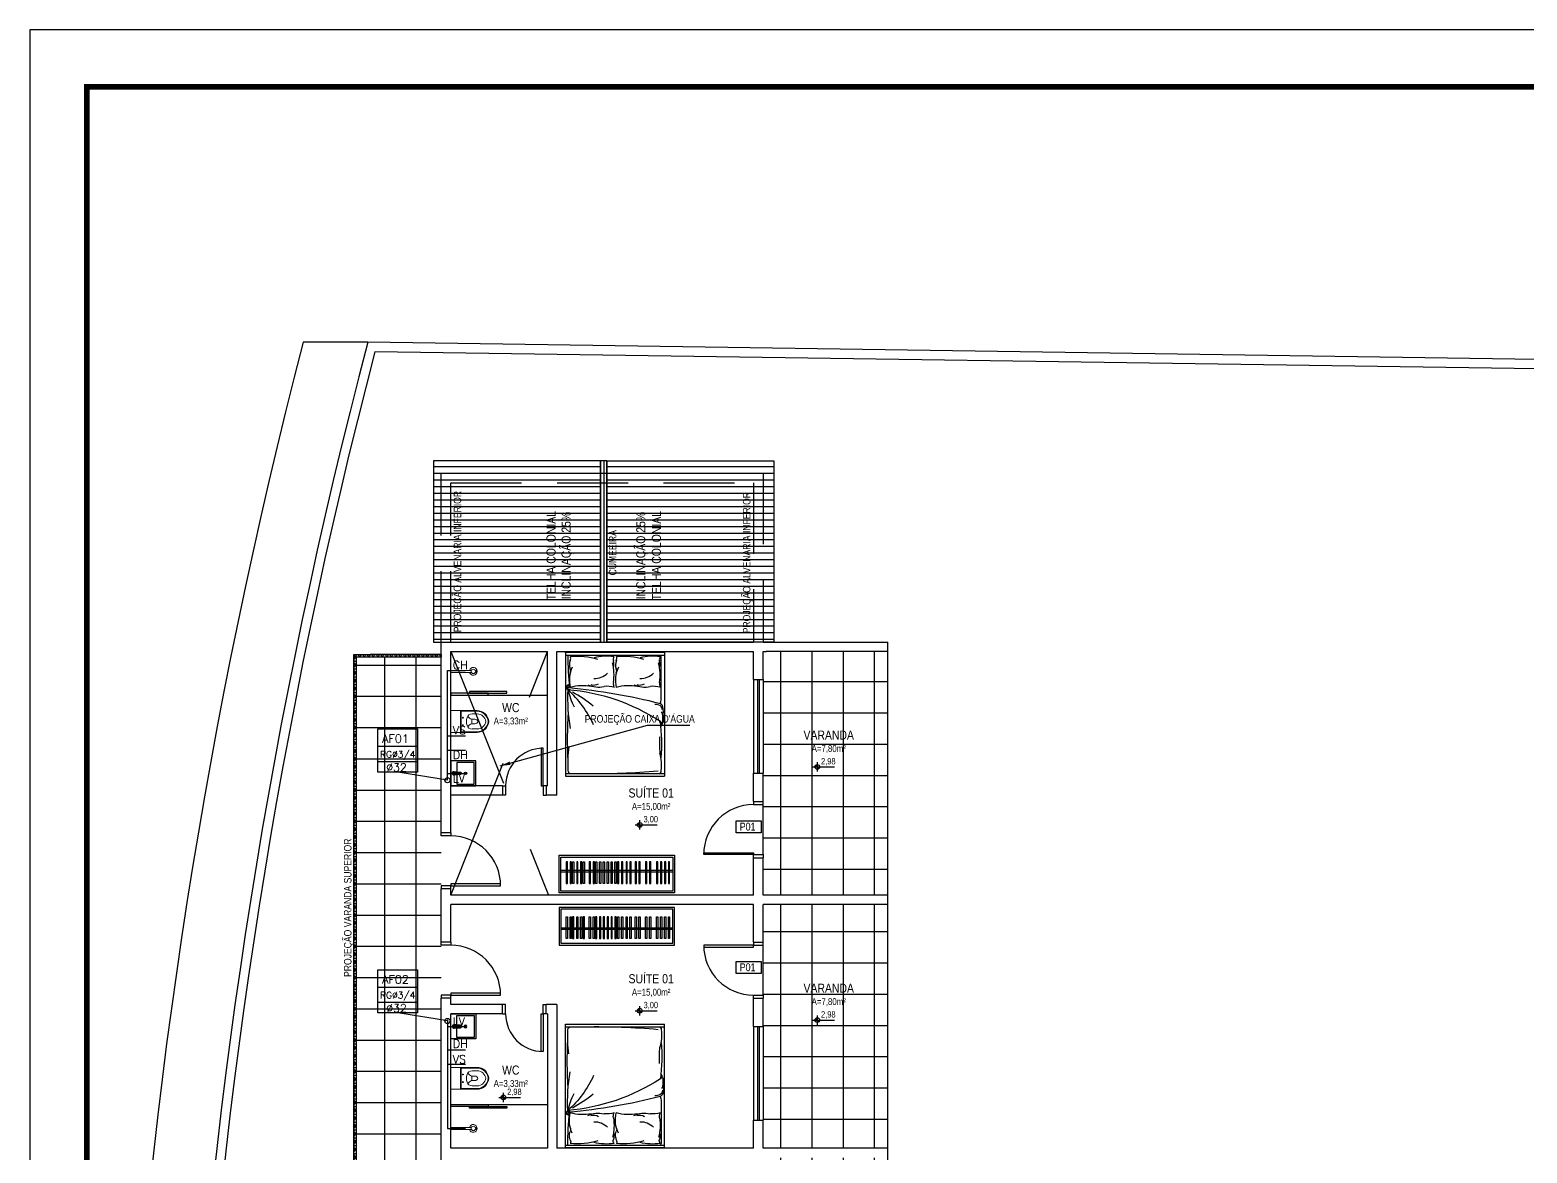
# Model space of a CAD drawing. Header units: millimetres. Extents: x 4156 to 4603, y 996 to 1078.
# Drawn here: x 4306.19 to 4332.55, y 1058.05 to 1077.82 of the extents above; entities that cross this region are included whole.
import ezdxf
from ezdxf.enums import TextEntityAlignment as Align

# ---------------------------------------------------------------- set-up
doc = ezdxf.new("R2010")
doc.units = ezdxf.units.MM
doc.header["$LTSCALE"] = 20
doc.linetypes.add('HIDDEN', pattern=[0.375, 0.25, -0.125])
doc.linetypes.add('HIDDEN2', pattern=[0.1875, 0.125, -0.0625])
for name, color, linetype in [('-HIDRO', 8, 'Continuous'), ('AF', 5, 'Continuous'), ('ARREDI_attrezzature', 175, 'Continuous'), ('COTA', 7, 'Continuous'), ('E-txt-g', 3, 'Continuous'), ('MOB', 251, 'Continuous'), ('P2', 1, 'Continuous'), ('Prumadas_L', 1, 'Continuous'), ('Prumadas_Q', 3, 'Continuous'), ('Prumadas_T', 2, 'Continuous')]:
    doc.layers.add(name, color=color, linetype=linetype)
doc.layers.add('E-Lay-9', color=9, linetype='Continuous', lineweight=9)
doc.layers.add('E-Txt-W', color=7, linetype='Continuous', lineweight=20)
doc.styles.add('F2', font='ARIALN.TTF')
doc.styles.add('REG60', font='romans.shx', dxfattribs={"width": 0.8, "height": 0.15})
doc.styles.add('REG80', font='romans.shx', dxfattribs={"width": 0.8, "height": 0.2})
doc.styles.add('ROMANS', font='romans__.ttf', dxfattribs={"height": 0.1})
doc.styles.get("Standard").update_dxf_attribs({"font": 'arial.ttf'})
doc.dimstyles.get("Standard").update_dxf_attribs({"dimtxt": 0.18, "dimasz": 0.18, "dimexe": 0.18, "dimexo": 0.0625, "dimgap": 0.09, "dimtad": 0, "dimtih": 1, "dimtoh": 1, "dimdec": 4, "dimzin": 0, "dimdsep": 46, "dimtxsty": 'Standard', "dimcen": 0.09, "dimadec": 0, "dimazin": 0, "dimtfac": 1, "dimtdec": 4, "dimtofl": 0, "dimtmove": 0, "dimatfit": 3, "dimfxl": 1, "dimtolj": 1, "dimtzin": 0, "dimarcsym": 0})

# ---------------------------------------------------------------- blocks, each defined once
blk = doc.blocks.new('TXT-AMB75')
at = {"layer": 'E-txt-g', "style": 'REG80', "width": 0.8, "flags": 8}
blk.add_attdef('TXT', text='', height=0.2, dxfattribs=at).set_placement((0.005, 0.296), align=Align.CENTER)
at = {"layer": 'E-Txt-W', "style": 'REG60', "width": 0.8, "flags": 8}
blk.add_attdef('TXT', text='', height=0.15, dxfattribs=at).set_placement((0.005, 0.027), align=Align.CENTER)
blk = doc.blocks.new('NV')
at = {"color": 4, "linetype": 'ByBlock', "ltscale": 0.5}
for p, q in [((-1.414, -0.142), (-1.414, 0.107)), ((-1.539, -0.018), (-0.953, -0.018))]:
    blk.add_line(p, q, dxfattribs=at)
at = {"color": 4, "ltscale": 2.5}
blk.add_circle((-1.414, -0.018), 0.0622, dxfattribs=at)
at = {"color": 4}
for points in [[(-1.414, -0.018), (-1.458, 0.026), (-1.476, -0.018), (-1.472, 0.006)], [(-1.414, -0.018), (-1.414, 0.045), (-1.458, 0.026), (-1.438, 0.04)], [(-1.414, -0.018), (-1.352, -0.018), (-1.37, -0.062), (-1.357, -0.041)], [(-1.414, -0.018), (-1.37, -0.062), (-1.414, -0.08), (-1.39, -0.075)]]:
    blk.add_solid(points, dxfattribs=at)
at = {"layer": 'E-Txt-W', "color": 4, "ltscale": 2.5, "style": 'F2'}
blk.add_attdef('COTAPISO', (-1.306, 0.073), '', height=0.15, dxfattribs=at)
blk = doc.blocks.new('vaso-s')
at = {"layer": 'E-Lay-9', "color": 8}
for p, q in [((0, 0.17), (0, 0)), ((0.426, 0.175), (0.005, 0.175)), ((0.16, 0.17), (0.16, 0.17)), ((0.16, 0.17), (0.16, 0)), ((0.426, 0.165), (0.165, 0.165)), ((0.17, 0), (0.17, 0.16)), ((0.213, 0.06), (0.189, 0.06)), ((0.201, 0.048), (0.201, 0.072)), ((0.341, 0.035), (0.341, 0)), ((0.391, 0.035), (0.341, 0.035)), ((0.431, 0.12), (0.346, 0.12)), ((0, -0.17), (0, 0)), ((0.426, -0.175), (0.005, -0.175)), ((0.16, -0.17), (0.16, 0)), ((0.16, -0.17), (0.16, -0.17)), ((0.426, -0.165), (0.165, -0.165)), ((0.17, 0), (0.17, -0.16)), ((0.213, -0.06), (0.189, -0.06)), ((0.201, -0.048), (0.201, -0.072)), ((0.341, -0.035), (0.341, 0)), ((0.391, -0.035), (0.341, -0.035)), ((0.431, -0.12), (0.346, -0.12))]:
    blk.add_line(p, q, dxfattribs=at)
for centre in [(0.201, 0.06), (0.201, -0.06)]:
    blk.add_circle(centre, 0.005, dxfattribs=at)
for centre, radius, start, end in [((0.005, 0.17), 0.005, 90, 180), ((0.155, 0.17), 0.005, 0, 90), ((0.165, 0.17), 0.00495, 180, 270), ((0.165, 0.16), 0.00495, 0, 90), ((0.518, -0.015), 0.262, 163.0355, 176.7233), ((0.346, 0.038), 0.0825, 90, 163.0355), ((0.375, 0.136), 0.107, 206.9395, 250.9647), ((0.391, -0.015), 0.05, 17.4576, 90), ((0.426, -0.015), 0.19, 4.5281, 90), ((0.426, -0.015), 0.18, 4.7802, 90), ((0.431, -0.015), 0.135, 6.3794, 90), ((0.005, -0.17), 0.005, 180, 270), ((0.155, -0.17), 0.005, 270, 0), ((0.165, -0.17), 0.00495, 90, 180), ((0.165, -0.16), 0.00495, 270, 0), ((0.518, 0.015), 0.262, 183.2767, 196.9645), ((0.346, -0.038), 0.0825, 196.9645, 270), ((0.375, -0.136), 0.107, 109.0353, 153.0605), ((0.391, 0.015), 0.05, 270, 342.5424), ((0.426, 0.015), 0.19, 270, 355.4719), ((0.426, 0.015), 0.18, 270, 355.2198), ((0.431, 0.015), 0.135, 270, 353.6206)]:
    blk.add_arc(centre, radius, start, end, dxfattribs=at)
blk = doc.blocks.new('Chuveiro')
at = {"layer": 'E-Lay-9', "color": 8}
for p, q in [((-0.031, 0.016), (-0.36, 0.016)), ((0.051, 0.016), (0.031, 0.016)), ((0.051, 0.016), (0.051, -0.016)), ((-0.031, -0.016), (-0.36, -0.016)), ((0.051, -0.016), (0.031, -0.016))]:
    blk.add_line(p, q, dxfattribs=at)
blk.add_circle((0, 0), 0.0348, dxfattribs=at)
for centre, radius, start, end in [((0, 0), 0.0624, 194.4775, 165.5225), ((0.009, 0), 0.0444, 339.4266, 20.5734)]:
    blk.add_arc(centre, radius, start, end, dxfattribs=at)
blk = doc.blocks.new('CUBA QUADRADA-flat-4-flat-1')
at = {"layer": 'MOB'}
blk.add_lwpolyline([(0, -0.2), (0.4, -0.2), (0.4, 0.2), (0, 0.2)], close=True, dxfattribs=at)
for points in [[(0.155, -0.02), (0.055, -0.03, -1), (0.055, 0.03), (0.155, 0.02, -1)], [(0.155, -0.01), (0.055, -0.02, -1), (0.055, 0.02), (0.155, 0.01, -1)]]:
    blk.add_lwpolyline(points, format="xyb", close=True, dxfattribs=at)
blk.add_lwpolyline([(0.1, -0.025), (0.1, -0.175), (0.375, -0.175), (0.375, 0.175), (0.1, 0.175), (0.1, 0.025)], dxfattribs=at)
for radius in [0.02, 0.0125]:
    blk.add_circle((0.238, 0), radius, dxfattribs=at)
blk = doc.blocks.new('cama')
at = {"layer": 'ARREDI_attrezzature', "color": 8}
for p, q in [((0.866, 1.046), (-0.717, 1.046)), ((-0.717, 1.046), (-0.717, -0.936)), ((-0.717, 1.003), (0.866, 1.003)), ((0.816, 0.355), (0.816, 0.964)), ((0.866, 1.046), (0.866, -0.936)), ((0.841, -0.062), (0.841, 0.035)), ((0.838, -0.079), (0.816, -0.138)), ((-0.717, -0.893), (0.866, -0.893)), ((-0.717, -0.936), (0.866, -0.936))]:
    blk.add_line(p, q, dxfattribs=at)
for centre, radius, start, end in [((2.638, 0.909), 3.316, 178.3703, 187.5322), ((-0.714, 0.948), 0.0814, 335.7877, 21.7124), ((-0.533, -0.18), 1.162, 73.2017, 95.199), ((-0.053, 0.101), 0.883, 82.5099, 103.5732), ((0.126, 0.931), 0.0789, 144.3788, 195.1988), ((0.023, 0.948), 0.0814, 335.7877, 21.7124), ((0.204, -0.18), 1.162, 73.2017, 95.199), ((0.684, 0.101), 0.883, 82.5099, 103.5732), ((0.864, 0.931), 0.0789, 144.3788, 195.1988), ((0.767, 0.964), 0.0494, 360, 53.1301), ((-0.15, 0.598), 0.504, 155.118, 192.9862), ((-0.487, 0.846), 0.167, 155.7877, 202.8808), ((-0.719, 0.748), 0.0848, 339.0161, 22.8808), ((-0.698, 0.692), 0.758, 350.3711, 14.26), ((-0.161, 0.853), 0.218, 347.312, 15.1988), ((0.25, 0.846), 0.167, 155.7877, 202.8808), ((0.587, 0.598), 0.504, 155.118, 192.9862), ((0.018, 0.748), 0.0848, 339.0161, 22.8808), ((0.04, 0.692), 0.758, 350.3711, 14.26), ((0.577, 0.853), 0.218, 347.312, 15.1988), ((-0.662, 0.484), 0.0409, 81.6091, 243.9382), ((-0.659, 0.496), 0.0206, 81.2915, 258.1256), ((-0.438, -0.252), 0.765, 79.7638, 105.4497), ((-0.185, 0.936), 0.446, 246.6878, 281.1217), ((-0.264, 0.69), 0.167, 254.1407, 297.6985), ((-0.251, 0.918), 0.291, 267.8295, 315.0098), ((-0.042, 0.158), 0.345, 72.3598, 99.3926), ((0.175, 0.544), 0.127, 170.3711, 206.9649), ((0.299, -0.252), 0.765, 79.7638, 105.4497), ((0.553, 0.936), 0.446, 246.6878, 281.1217), ((0.473, 0.69), 0.167, 254.1407, 297.6985), ((0.486, 0.918), 0.291, 267.8295, 315.0098), ((0.695, 0.158), 0.345, 72.3598, 99.3926), ((0.913, 0.544), 0.127, 170.3711, 206.9649), ((-0.65, 0.494), 0.0409, 202.6052, 274.4989), ((2.279, 0.318), 2.962, 177.4941, 189.5094), ((-1.784, -0.799), 1.665, 24.3833, 48.4532), ((-0.948, -2.764), 3.222, 57.0954, 85.2363), ((0.652, 0.784), 1.374, 194.1894, 206.3096), ((-1.523, -8.875), 9.391, 75.6716, 84.7419), ((-1.581, -1.432), 2.082, 51.0376, 62.0856), ((0.189, 0.364), 0.628, 347.089, 359.2313), ((5.77, -0.354), 6.458, 176.0268, 182.9761), ((0.701, -0.017), 0.232, 65.0339, 86.464), ((0.774, 0.16), 0.0692, 12.8827, 78.3869), ((0.735, 0.116), 0.1, 4.6849, 50.5984), ((0.735, 0.028), 0.107, 356.6017, 37.7302), ((0.499, 0.097), 0.351, 346.9286, 12.8827), ((-2.114, -0.42), 2.938, 355.67, 7.068), ((0.777, -0.101), 0.0494, 339.7541, 59.4872), ((0.792, -0.062), 0.0494, 339.7541, 360), ((0.792, -0.062), 0.0494, 339.7541, 360), ((1.493, -0.726), 2.174, 172.9481, 183.1174), ((2.656, -0.41), 1.869, 176.8413, 184.7569), ((0.205, -0.754), 0.618, 351.6155, 17.787), ((-0.628, -0.844), 0.0494, 180, 270), ((-0.225, 10.54), 11.434, 269.1087, 274.9762), ((0.767, -0.844), 0.0494, 270, 360)]:
    blk.add_arc(centre, radius, start, end, dxfattribs=at)
at = {"layer": 'COTA', "color": 8, "linetype": 'Continuous'}
blk.add_line((0.874, 1.046), (-0.726, 1.046), dxfattribs=at)
blk = doc.blocks.new('Seta')
at = {"layer": 'AF'}
blk.add_hatch(color=256, dxfattribs=at).paths.add_polyline_path([(-0.1, 0), (-0.1, 0), (0, 0), (0, 0), (0.1, 0), (0, 0), (0, 0)])
for p, q in [((0, 0), (-0.1, 0)), ((-0.1, 0), (-0.1, 0)), ((0.1, 0), (0, 0)), ((0, 0), (0, 0)), ((0, 0), (-0.1, 0)), ((0.1, 0), (0, 0)), ((0, 0), (0, 0))]:
    blk.add_line(p, q, dxfattribs=at)

msp = doc.modelspace()

# ---------------------------------------------------------------- hatches: boundary and pattern name
at = {"layer": '-HIDRO', "linetype": 'Continuous'}
h = msp.add_hatch(dxfattribs=at)
h.set_pattern_fill('ANSI31', color=256, scale=0.935, angle=135, style=0)
h.set_pattern_definition([(180, (1842.39324, 700.33921), (-2e-17, -0.116875), [])])
h.paths.add_polyline_path([(4313.299, 1067.044), (4316.241, 1067.044), (4316.241, 1070.234), (4313.299, 1070.234)])
h.paths.add_polyline_path([(4319.293, 1067.044), (4316.351, 1067.044), (4316.351, 1070.234), (4319.293, 1070.234)])
at = {"layer": '-HIDRO'}
h = msp.add_hatch(dxfattribs=at)
h.set_pattern_fill('NET3', color=256, scale=0.55, style=0)
h.set_pattern_definition([(0, (1842.39324, 700.33921), (0, 0.06875), []), (60, (1842.39324, 700.33921), (-0.0595392465, 0.034375), []), (120, (1842.39324, 700.33921), (-0.0595392465, -0.034375), [])])
edge = h.paths.add_edge_path()
edge.add_line((4317.726, 1042.466), (4317.726, 1042.404))
edge.add_line((4317.726, 1042.404), (4311.896, 1042.404))
edge.add_line((4311.896, 1042.404), (4311.896, 1066.824))
edge.add_line((4311.896, 1066.824), (4313.436, 1066.824))
edge.add_line((4313.436, 1066.824), (4313.436, 1066.78))
edge.add_line((4313.436, 1066.78), (4311.938, 1066.78))
edge.add_line((4311.938, 1066.78), (4311.938, 1042.466))
edge.add_line((4311.938, 1042.466), (4317.726, 1042.466))
edge.add_line((4317.726, 1042.466), (4317.726, 1042.404))
h = msp.add_hatch(dxfattribs=at)
h.set_pattern_fill('ANSI37,_O', color=256, scale=4.4, angle=45)
h.set_pattern_definition([(90, (1842.39324, 700.3392), (-0.55, 2e-16), []), (180, (1842.39324, 700.3392), (-2e-16, -0.55), [])])
h.paths.add_polyline_path([(4313.436, 1042.466), (4311.938, 1042.466), (4311.938, 1066.78), (4313.436, 1066.78)])
h = msp.add_hatch(dxfattribs=at)
h.set_pattern_fill('ANSI37,_O', color=256, scale=4.4, angle=45)
h.set_pattern_definition([(90, (1978.61603, 654.3969), (-0.55, 3e-16), []), (180, (1978.61603, 654.3969), (-3e-16, -0.55), [])])
h.paths.add_polyline_path([(4321.301, 1049.059), (4319.101, 1049.059), (4319.101, 1044.769), (4321.301, 1044.769)])
h.paths.add_polyline_path([(4321.301, 1053.514), (4319.101, 1053.514), (4319.101, 1049.224), (4321.301, 1049.224)])
h.paths.add_polyline_path([(4321.301, 1057.969), (4319.101, 1057.969), (4319.101, 1053.679), (4321.301, 1053.679)])
h.paths.add_polyline_path([(4321.301, 1062.424), (4319.101, 1062.424), (4319.101, 1058.134), (4321.301, 1058.134)])
h.paths.add_polyline_path([(4321.301, 1066.879), (4319.156, 1066.879), (4319.101, 1066.879), (4319.101, 1062.589), (4321.301, 1062.589)])

# ---------------------------------------------------------------- linework, layer by layer
for p, q in [((4312.141, 1072.319), (4311.004, 1072.319)), ((4345.364, 1071.832), (4312.141, 1072.319)), ((4345.2, 1071.669), (4312.267, 1072.154)), ((4316.241, 1070.234), (4316.241, 1067.044)), ((4316.351, 1070.234), (4316.241, 1070.234)), ((4316.351, 1070.234), (4316.351, 1067.044)), ((4321.301, 1044.604), (4321.301, 1067.044)), ((4312.336, 1066.824), (4313.436, 1066.824)), ((4318.936, 1066.384), (4319.101, 1066.384)), ((4318.936, 1066.384), (4318.936, 1064.734)), ((4319.101, 1066.384), (4319.101, 1064.734)), ((4313.601, 1066.109), (4315.306, 1066.109)), ((4315.306, 1064.514), (4315.284, 1064.514)), ((4319.101, 1063.304), (4319.101, 1064.184)), ((4313.601, 1063.689), (4313.436, 1063.689)), ((4313.601, 1062.699), (4313.436, 1062.699)), ((4313.601, 1061.764), (4313.436, 1061.764)), ((4319.101, 1060.829), (4319.101, 1061.709)), ((4313.601, 1060.774), (4313.436, 1060.774)), ((4314.514, 1060.499), (4314.514, 1060.664)), ((4315.306, 1060.499), (4315.284, 1060.499)), ((4318.936, 1060.279), (4318.936, 1058.629)), ((4319.101, 1060.279), (4319.101, 1058.629)), ((4313.601, 1058.904), (4315.306, 1058.904))]:
    msp.add_line(p, q, dxfattribs=at)
at = {"layer": '-HIDRO', "linetype": 'Continuous'}
for p, q in [((4316.296, 1070.234), (4316.296, 1067.044)), ((4313.436, 1063.689), (4313.436, 1067.044)), ((4313.436, 1067.044), (4318.936, 1067.044)), ((4319.101, 1067.044), (4321.301, 1067.044)), ((4313.601, 1063.689), (4313.601, 1066.879)), ((4313.601, 1066.879), (4315.306, 1066.879)), ((4315.306, 1064.514), (4315.306, 1066.879)), ((4315.471, 1064.349), (4315.471, 1066.879)), ((4315.471, 1066.879), (4318.936, 1066.879)), ((4318.936, 1066.384), (4318.936, 1066.879)), ((4319.101, 1066.384), (4319.101, 1066.879)), ((4319.101, 1066.879), (4319.156, 1066.879)), ((4321.301, 1066.879), (4319.156, 1066.879)), ((4313.601, 1066.109), (4315.306, 1066.109)), ((4318.936, 1064.239), (4318.936, 1064.734)), ((4318.936, 1064.734), (4319.101, 1064.734)), ((4319.101, 1064.239), (4319.101, 1064.734)), ((4314.514, 1064.514), (4313.601, 1064.514)), ((4314.514, 1064.349), (4313.601, 1064.349)), ((4314.514, 1064.514), (4314.514, 1064.349)), ((4315.284, 1064.514), (4315.284, 1064.349)), ((4315.471, 1064.349), (4315.284, 1064.349)), ((4318.936, 1064.239), (4319.101, 1064.239)), ((4318.936, 1062.589), (4318.936, 1063.249)), ((4318.936, 1063.249), (4319.101, 1063.249)), ((4319.101, 1062.589), (4319.101, 1063.249)), ((4313.436, 1061.764), (4313.436, 1062.699)), ((4313.601, 1062.589), (4313.601, 1062.699)), ((4318.936, 1062.589), (4313.601, 1062.589)), ((4313.601, 1061.764), (4313.601, 1062.424)), ((4318.936, 1062.424), (4313.601, 1062.424)), ((4318.936, 1061.764), (4318.936, 1062.424)), ((4321.301, 1062.589), (4319.101, 1062.589)), ((4319.101, 1061.764), (4319.101, 1062.424)), ((4321.301, 1062.424), (4319.101, 1062.424)), ((4318.936, 1061.764), (4319.101, 1061.764)), ((4313.436, 1054.779), (4313.436, 1060.774)), ((4313.601, 1060.664), (4313.601, 1060.774)), ((4314.514, 1060.664), (4313.601, 1060.664)), ((4315.471, 1060.664), (4315.284, 1060.664)), ((4315.284, 1060.499), (4315.284, 1060.664)), ((4315.471, 1060.664), (4315.471, 1058.134)), ((4318.936, 1060.279), (4318.936, 1060.774)), ((4318.936, 1060.774), (4319.101, 1060.774)), ((4319.101, 1060.279), (4319.101, 1060.774)), ((4313.601, 1058.134), (4313.601, 1060.499)), ((4314.514, 1060.499), (4313.601, 1060.499)), ((4315.306, 1060.499), (4315.306, 1058.134)), ((4318.936, 1060.279), (4319.101, 1060.279)), ((4313.601, 1058.904), (4315.306, 1058.904)), ((4318.936, 1058.134), (4318.936, 1058.629)), ((4318.936, 1058.629), (4319.101, 1058.629)), ((4319.101, 1058.134), (4319.101, 1058.629)), ((4315.306, 1058.134), (4313.601, 1058.134)), ((4318.936, 1058.134), (4315.471, 1058.134)), ((4321.301, 1058.134), (4319.101, 1058.134))]:
    msp.add_line(p, q, dxfattribs=at)
at = {"layer": '-HIDRO', "linetype": 'HIDDEN', "ltscale": 0.25}
for p, q in [((4313.436, 1067.044), (4313.436, 1070.014)), ((4313.436, 1070.014), (4319.101, 1070.014)), ((4313.601, 1067.044), (4313.601, 1069.849)), ((4313.601, 1069.849), (4318.936, 1069.849)), ((4318.936, 1069.849), (4318.936, 1067.044)), ((4319.101, 1070.014), (4319.101, 1067.044)), ((4313.436, 1066.824), (4311.896, 1066.824)), ((4311.896, 1066.824), (4311.896, 1042.404))]:
    msp.add_line(p, q, dxfattribs=at)
at = {"layer": '-HIDRO', "linetype": 'HIDDEN2'}
for p, q in [((4313.601, 1062.589), (4315.306, 1066.879)), ((4313.601, 1066.879), (4315.325, 1062.589))]:
    msp.add_line(p, q, dxfattribs=at)
at = {"layer": '-HIDRO', "linetype": 'HIDDEN'}
for p, q in [((4319.002, 1066.384), (4319.002, 1064.734)), ((4319.035, 1066.384), (4319.035, 1064.734)), ((4319.002, 1060.279), (4319.002, 1058.629)), ((4319.035, 1060.279), (4319.035, 1058.629))]:
    msp.add_line(p, q, dxfattribs=at)
at = {"layer": '-HIDRO', "ltscale": 0.5}
for p, q in [((4317.512, 1063.021), (4315.543, 1063.021)), ((4317.512, 1062.993), (4315.543, 1062.993)), ((4317.512, 1062.01), (4315.543, 1062.01)), ((4317.512, 1061.983), (4315.543, 1061.983))]:
    msp.add_line(p, q, dxfattribs=at)
at = {"layer": '-HIDRO'}
for points in [[(4311.004, 1072.319, 0.099318), (4308.755, 1032.397, 0.188246), (4332.541, 999.889)], [(4312.141, 1072.319, 0.099873), (4309.835, 1032.617, 0.183533), (4332.356, 1001.32)], [(4312.267, 1072.154, 0.099477), (4309.996, 1032.65, 0.184298), (4332.601, 1001.353)]]:
    msp.add_lwpolyline(points, format="xyb", dxfattribs=at)
for points in [[(4313.299, 1067.044), (4316.241, 1067.044), (4316.241, 1070.234), (4313.299, 1070.234)], [(4319.293, 1067.044), (4316.351, 1067.044), (4316.351, 1070.234), (4319.293, 1070.234)], [(4313.601, 1066.109), (4314.261, 1066.109), (4314.261, 1066.142), (4313.601, 1066.142)], [(4313.931, 1066.142), (4314.591, 1066.142), (4314.591, 1066.175), (4313.931, 1066.175)], [(4315.229, 1064.514), (4315.229, 1065.174), (4315.196, 1065.174), (4315.196, 1064.514)], [(4318.627, 1063.898), (4319.067, 1063.898), (4319.067, 1063.684), (4318.627, 1063.684)], [(4317.545, 1062.628), (4315.51, 1062.628), (4315.51, 1063.293), (4317.545, 1063.293)], [(4317.512, 1062.661), (4315.543, 1062.661), (4315.543, 1063.26), (4317.512, 1063.26)], [(4318.936, 1063.304), (4318.056, 1063.304), (4318.056, 1063.337), (4318.936, 1063.337)], [(4313.601, 1062.754), (4314.481, 1062.754), (4314.481, 1062.787), (4313.601, 1062.787)], [(4317.545, 1062.375), (4315.51, 1062.375), (4315.51, 1061.711), (4317.545, 1061.711)], [(4317.512, 1062.342), (4315.543, 1062.342), (4315.543, 1061.744), (4317.512, 1061.744)], [(4318.936, 1061.709), (4318.056, 1061.709), (4318.056, 1061.676), (4318.936, 1061.676)], [(4318.627, 1061.423), (4319.067, 1061.423), (4319.067, 1061.209), (4318.627, 1061.209)], [(4313.601, 1060.829), (4314.481, 1060.829), (4314.481, 1060.862), (4313.601, 1060.862)], [(4315.229, 1060.499), (4315.229, 1059.839), (4315.196, 1059.839), (4315.196, 1060.499)], [(4313.601, 1058.904), (4314.261, 1058.904), (4314.261, 1058.871), (4313.601, 1058.871)], [(4313.931, 1058.871), (4314.591, 1058.871), (4314.591, 1058.838), (4313.931, 1058.838)]]:
    msp.add_lwpolyline(points, close=True, dxfattribs=at)
for points in [[(4317.726, 1042.466), (4317.726, 1042.404), (4311.896, 1042.404), (4311.896, 1066.824), (4313.436, 1066.824), (4313.436, 1066.78), (4311.938, 1066.78), (4311.938, 1042.466), (4317.726, 1042.466), (4317.726, 1042.404)], [(4314.514, 1064.514), (4314.569, 1064.514), (4314.569, 1064.349), (4314.514, 1064.349)], [(4315.284, 1064.514), (4315.229, 1064.514), (4315.229, 1064.349), (4315.284, 1064.349)], [(4318.936, 1064.239), (4318.936, 1064.184), (4319.101, 1064.184), (4319.101, 1064.239)], [(4313.601, 1063.689), (4313.601, 1063.634), (4313.436, 1063.634), (4313.436, 1063.689)], [(4318.936, 1063.249), (4318.936, 1063.304), (4319.101, 1063.304), (4319.101, 1063.249)], [(4313.601, 1062.699), (4313.601, 1062.754), (4313.436, 1062.754), (4313.436, 1062.699)], [(4313.601, 1061.764), (4313.601, 1061.709), (4313.436, 1061.709), (4313.436, 1061.764)], [(4318.936, 1061.764), (4318.936, 1061.709), (4319.101, 1061.709), (4319.101, 1061.764)], [(4313.601, 1060.774), (4313.601, 1060.829), (4313.436, 1060.829), (4313.436, 1060.774)], [(4314.514, 1060.499), (4314.569, 1060.499), (4314.569, 1060.664), (4314.514, 1060.664)], [(4315.284, 1060.499), (4315.229, 1060.499), (4315.229, 1060.664), (4315.284, 1060.664)], [(4318.936, 1060.774), (4318.936, 1060.829), (4319.101, 1060.829), (4319.101, 1060.774)]]:
    msp.add_lwpolyline(points, dxfattribs=at)
at = {"layer": '-HIDRO', "ltscale": 0.5}
for points in [[(4315.636, 1062.793), (4315.658, 1062.793), (4315.658, 1063.178), (4315.636, 1063.178)], [(4315.703, 1062.793), (4315.725, 1062.793), (4315.725, 1063.178), (4315.703, 1063.178)], [(4315.771, 1062.793), (4315.749, 1062.793), (4315.749, 1063.178), (4315.771, 1063.178)], [(4315.82, 1062.793), (4315.842, 1062.793), (4315.842, 1063.178), (4315.82, 1063.178)], [(4315.888, 1062.793), (4315.91, 1062.793), (4315.91, 1063.178), (4315.888, 1063.178)], [(4315.955, 1062.793), (4315.933, 1062.793), (4315.933, 1063.178), (4315.955, 1063.178)], [(4316.041, 1062.793), (4316.063, 1062.793), (4316.063, 1063.178), (4316.041, 1063.178)], [(4316.109, 1062.793), (4316.131, 1062.793), (4316.131, 1063.178), (4316.109, 1063.178)], [(4316.176, 1062.793), (4316.154, 1062.793), (4316.154, 1063.178), (4316.176, 1063.178)], [(4316.243, 1062.793), (4316.221, 1062.793), (4316.221, 1063.178), (4316.243, 1063.178)], [(4316.311, 1062.793), (4316.289, 1062.793), (4316.289, 1063.178), (4316.311, 1063.178)], [(4316.379, 1062.793), (4316.357, 1062.793), (4316.357, 1063.178), (4316.379, 1063.178)], [(4316.447, 1062.793), (4316.425, 1062.793), (4316.425, 1063.178), (4316.447, 1063.178)], [(4316.514, 1062.793), (4316.492, 1062.793), (4316.492, 1063.178), (4316.514, 1063.178)], [(4316.541, 1062.793), (4316.563, 1062.793), (4316.563, 1063.178), (4316.541, 1063.178)], [(4316.609, 1062.793), (4316.631, 1062.793), (4316.631, 1063.178), (4316.609, 1063.178)], [(4316.689, 1062.793), (4316.711, 1062.793), (4316.711, 1063.178), (4316.689, 1063.178)], [(4316.757, 1062.793), (4316.779, 1062.793), (4316.779, 1063.178), (4316.757, 1063.178)], [(4316.85, 1062.793), (4316.872, 1062.793), (4316.872, 1063.178), (4316.85, 1063.178)], [(4316.917, 1062.793), (4316.939, 1062.793), (4316.939, 1063.178), (4316.917, 1063.178)], [(4317.034, 1062.793), (4317.056, 1062.793), (4317.056, 1063.178), (4317.034, 1063.178)], [(4317.102, 1062.793), (4317.124, 1062.793), (4317.124, 1063.178), (4317.102, 1063.178)], [(4317.227, 1062.793), (4317.249, 1062.793), (4317.249, 1063.178), (4317.227, 1063.178)], [(4317.295, 1062.793), (4317.317, 1062.793), (4317.317, 1063.178), (4317.295, 1063.178)], [(4317.366, 1062.793), (4317.388, 1062.793), (4317.388, 1063.178), (4317.366, 1063.178)], [(4317.434, 1062.793), (4317.456, 1062.793), (4317.456, 1063.178), (4317.434, 1063.178)], [(4315.636, 1062.211), (4315.658, 1062.211), (4315.658, 1061.826), (4315.636, 1061.826)], [(4315.703, 1062.211), (4315.725, 1062.211), (4315.725, 1061.826), (4315.703, 1061.826)], [(4315.771, 1062.211), (4315.749, 1062.211), (4315.749, 1061.826), (4315.771, 1061.826)], [(4315.82, 1062.211), (4315.842, 1062.211), (4315.842, 1061.826), (4315.82, 1061.826)], [(4315.888, 1062.211), (4315.91, 1062.211), (4315.91, 1061.826), (4315.888, 1061.826)], [(4315.955, 1062.211), (4315.933, 1062.211), (4315.933, 1061.826), (4315.955, 1061.826)], [(4316.041, 1062.211), (4316.063, 1062.211), (4316.063, 1061.826), (4316.041, 1061.826)], [(4316.109, 1062.211), (4316.131, 1062.211), (4316.131, 1061.826), (4316.109, 1061.826)], [(4316.176, 1062.211), (4316.154, 1062.211), (4316.154, 1061.826), (4316.176, 1061.826)], [(4316.243, 1062.211), (4316.221, 1062.211), (4316.221, 1061.826), (4316.243, 1061.826)], [(4316.311, 1062.211), (4316.289, 1062.211), (4316.289, 1061.826), (4316.311, 1061.826)], [(4316.379, 1062.211), (4316.357, 1062.211), (4316.357, 1061.826), (4316.379, 1061.826)], [(4316.447, 1062.211), (4316.425, 1062.211), (4316.425, 1061.826), (4316.447, 1061.826)], [(4316.514, 1062.211), (4316.492, 1062.211), (4316.492, 1061.826), (4316.514, 1061.826)], [(4316.541, 1062.211), (4316.563, 1062.211), (4316.563, 1061.826), (4316.541, 1061.826)], [(4316.609, 1062.211), (4316.631, 1062.211), (4316.631, 1061.826), (4316.609, 1061.826)], [(4316.689, 1062.211), (4316.711, 1062.211), (4316.711, 1061.826), (4316.689, 1061.826)], [(4316.757, 1062.211), (4316.779, 1062.211), (4316.779, 1061.826), (4316.757, 1061.826)], [(4316.85, 1062.211), (4316.872, 1062.211), (4316.872, 1061.826), (4316.85, 1061.826)], [(4316.917, 1062.211), (4316.939, 1062.211), (4316.939, 1061.826), (4316.917, 1061.826)], [(4317.034, 1062.211), (4317.056, 1062.211), (4317.056, 1061.826), (4317.034, 1061.826)], [(4317.102, 1062.211), (4317.124, 1062.211), (4317.124, 1061.826), (4317.102, 1061.826)], [(4317.227, 1062.211), (4317.249, 1062.211), (4317.249, 1061.826), (4317.227, 1061.826)], [(4317.295, 1062.211), (4317.317, 1062.211), (4317.317, 1061.826), (4317.295, 1061.826)], [(4317.366, 1062.211), (4317.388, 1062.211), (4317.388, 1061.826), (4317.366, 1061.826)], [(4317.434, 1062.211), (4317.456, 1062.211), (4317.456, 1061.826), (4317.434, 1061.826)]]:
    msp.add_lwpolyline(points, close=True, dxfattribs=at)
at = {"layer": '-HIDRO'}
for centre, radius, start, end in [((4315.229, 1064.514), 0.66, 90, 180), ((4318.936, 1063.304), 0.88, 90, 180), ((4313.601, 1062.754), 0.88, 360, 90), ((4313.601, 1060.829), 0.88, 0, 90), ((4318.936, 1061.709), 0.88, 180, 270), ((4315.229, 1060.499), 0.66, 180, 270)]:
    msp.add_arc(centre, radius, start, end, dxfattribs=at)
at = {"layer": 'AF'}
for p, q in [((4313.544, 1064.613), (4313.544, 1066.543)), ((4313.544, 1066.543), (4313.861, 1066.543)), ((4313.544, 1065.394), (4313.861, 1065.394)), ((4313.544, 1065.14), (4313.861, 1065.14)), ((4313.544, 1064.733), (4313.861, 1064.733)), ((4313.544, 1060.396), (4313.544, 1058.484)), ((4313.544, 1060.276), (4313.861, 1060.276)), ((4313.544, 1059.869), (4313.861, 1059.869)), ((4313.544, 1059.615), (4313.861, 1059.615)), ((4313.544, 1058.484), (4313.861, 1058.484))]:
    msp.add_line(p, q, dxfattribs=at)
for centre in [(4313.544, 1064.613), (4313.544, 1060.375)]:
    msp.add_circle(centre, 0.0452, dxfattribs=at)
at = {"layer": 'P2'}
msp.add_lwpolyline([(4365.592, 996.216), (4365.592, 1077.816), (4306.192, 1077.816), (4306.192, 996.216)], close=True, dxfattribs=at)
at = {"layer": 'P2', "const_width": 0.1}
msp.add_lwpolyline([(4364.592, 997.216), (4364.592, 1076.816), (4307.192, 1076.816), (4307.192, 997.216)], close=True, dxfattribs=at)
at = {"layer": 'Prumadas_L'}
for p, q in [((4312.321, 1065.21, 3.614), (4313.015, 1065.21, 3.614)), ((4312.321, 1064.943, 3.614), (4313.015, 1064.943, 3.614)), ((4313.544, 1064.613), (4312.668, 1064.755, 3.614)), ((4312.321, 1060.971, 3.614), (4313.015, 1060.971, 3.614)), ((4312.321, 1060.705, 3.614), (4313.015, 1060.705, 3.614)), ((4313.544, 1060.375), (4312.668, 1060.517, 3.614))]:
    msp.add_line(p, q, dxfattribs=at)
at = {"layer": 'Prumadas_Q'}
for p, q in [((4312.321, 1065.517, 3.614), (4313.015, 1065.517, 3.614)), ((4312.321, 1064.755, 3.614), (4312.321, 1065.517, 3.614)), ((4313.015, 1065.517, 3.614), (4313.015, 1064.755, 3.614)), ((4313.015, 1064.755, 3.614), (4312.321, 1064.755, 3.614)), ((4312.321, 1061.278, 3.614), (4313.015, 1061.278, 3.614)), ((4312.321, 1060.517, 3.614), (4312.321, 1061.278, 3.614)), ((4313.015, 1061.278, 3.614), (4313.015, 1060.517, 3.614)), ((4313.015, 1060.517, 3.614), (4312.321, 1060.517, 3.614))]:
    msp.add_line(p, q, dxfattribs=at)

# ---------------------------------------------------------------- block references
at = {"layer": '-HIDRO'}
ref = msp.add_blockref('TXT-AMB75', (4315.736, 1068.561), dxfattribs=dict(at, xscale=0.8019000000000002, yscale=0.8019000000000002, zscale=0.8019000000000002, rotation=90))
ref.add_attrib('TXT', 'TELHA COLONIAL', dxfattribs={"layer": 'E-txt-g', "color": 2, "height": 0.16038, "rotation": 90, "style": 'F2'}).set_placement((4315.449, 1068.565), align=Align.CENTER)
ref.add_attrib('TXT', 'INCLINAÇÃO 25%', dxfattribs={"layer": 'E-Txt-W', "color": 2, "height": 0.16038, "rotation": 90, "style": 'F2'}).set_placement((4315.714, 1068.565), align=Align.CENTER)
ref = msp.add_blockref('TXT-AMB75', (4316.857, 1068.561), dxfattribs=dict(at, xscale=-0.8019000000000002, yscale=0.8019000000000002, zscale=0.8019000000000002, rotation=270))
ref.add_attrib('TXT', 'TELHA COLONIAL', dxfattribs={"layer": 'E-txt-g', "color": 2, "height": 0.16038, "rotation": 90, "style": 'F2'}).set_placement((4317.304, 1068.565), align=Align.CENTER)
ref.add_attrib('TXT', 'INCLINAÇÃO 25%', dxfattribs={"layer": 'E-Txt-W', "color": 2, "height": 0.16038, "rotation": 90, "style": 'F2'}).set_placement((4317.029, 1068.565), align=Align.CENTER)
at = {"layer": '-HIDRO', "rotation": 180}
for name, p, xscale, yscale, zscale in [('Seta', (4315.072, 1068.552), 0.01681679999998471, 0.01681679999998471, 0.01681679999998471), ('Seta', (4317.52, 1068.552), -0.01681679999998471, 0.01681679999998471, 0.01681679999998471), ('Chuveiro', (4313.998, 1066.528), -1.1, 1.1, 1.1), ('vaso-s', (4313.596, 1065.646), -1.1, 1.1, 1.1), ('CUBA QUADRADA-flat-4-flat-1', (4313.601, 1060.279), -1.1, 1.1, 1.1)]:
    msp.add_blockref(name, p, dxfattribs=dict(at, xscale=xscale, yscale=yscale, zscale=zscale))
at = {"layer": '-HIDRO', "linetype": 'HIDDEN2', "xscale": 1.1, "yscale": 1.1, "zscale": 1.1}
msp.add_blockref('cama', (4316.411, 1065.712), dxfattribs=at)
at = {"layer": '-HIDRO'}
ref = msp.add_blockref('TXT-AMB75', (4314.655, 1065.573), dxfattribs=dict(at, xscale=0.8019000000000002, yscale=0.8019000000000002, zscale=0.8019000000000002))
ref.add_attrib('TXT', 'WC', dxfattribs={"layer": 'E-txt-g', "color": 2, "height": 0.1604, "style": 'F2'}).set_placement((4314.659, 1065.811), align=Align.CENTER)
ref.add_attrib('TXT', 'A=3,33m²', dxfattribs={"layer": 'E-Txt-W', "height": 0.1203, "style": 'F2'}).set_placement((4314.659, 1065.595), align=Align.CENTER)
ref = msp.add_blockref('TXT-AMB75', (4320.253, 1065.09), dxfattribs=dict(at, xscale=0.8019000000000002, yscale=0.8019000000000002, zscale=0.8019000000000002))
ref.add_attrib('TXT', 'VARANDA', dxfattribs={"layer": 'E-txt-g', "color": 2, "height": 0.1604, "style": 'F2'}).set_placement((4320.258, 1065.327), align=Align.CENTER)
ref.add_attrib('TXT', 'A=7,80m²', dxfattribs={"layer": 'E-Txt-W', "height": 0.1203, "style": 'F2'}).set_placement((4320.258, 1065.111), align=Align.CENTER)
at = {"layer": '-HIDRO', "xscale": 1.1, "yscale": 1.1, "zscale": 1.1}
for name, p in [('CUBA QUADRADA-flat-4-flat-1', (4313.601, 1064.734)), ('vaso-s', (4313.596, 1059.366)), ('Chuveiro', (4313.998, 1058.484)), ('Chuveiro', (4313.998, 1058.484))]:
    msp.add_blockref(name, p, dxfattribs=at)
at = {"layer": '-HIDRO'}
ref = msp.add_blockref('NV', (4320.991, 1064.858), dxfattribs=dict(at, xscale=0.66, yscale=0.66, zscale=0.66))
ref.add_attrib('COTAPISO', '2,98', (4320.123, 1064.891), dxfattribs={"layer": 'E-Txt-W', "color": 4, "ltscale": 2.5, "height": 0.11, "style": 'F2'})
ref = msp.add_blockref('TXT-AMB75', (4317.127, 1064.07), dxfattribs=dict(at, xscale=0.8019000000000002, yscale=0.8019000000000002, zscale=0.8019000000000002))
ref.add_attrib('TXT', 'SUÍTE 01', dxfattribs={"layer": 'E-txt-g', "color": 2, "height": 0.1604, "style": 'F2'}).set_placement((4317.131, 1064.308), align=Align.CENTER)
ref.add_attrib('TXT', 'A=15,00m²', dxfattribs={"layer": 'E-Txt-W', "height": 0.1203, "style": 'F2'}).set_placement((4317.131, 1064.092), align=Align.CENTER)
ref = msp.add_blockref('NV', (4317.864, 1063.838), dxfattribs=dict(at, xscale=0.66, yscale=0.66, zscale=0.66))
ref.add_attrib('COTAPISO', '3,00', (4316.997, 1063.872), dxfattribs={"layer": 'E-Txt-W', "color": 4, "ltscale": 2.5, "height": 0.11, "style": 'F2'})
ref = msp.add_blockref('TXT-AMB75', (4317.127, 1060.8), dxfattribs=dict(at, xscale=0.8019000000000002, yscale=0.8019000000000002, zscale=0.8019000000000002))
ref.add_attrib('TXT', 'SUÍTE 01', dxfattribs={"layer": 'E-txt-g', "color": 2, "height": 0.1604, "style": 'F2'}).set_placement((4317.131, 1061.038), align=Align.CENTER)
ref.add_attrib('TXT', 'A=15,00m²', dxfattribs={"layer": 'E-Txt-W', "height": 0.1203, "style": 'F2'}).set_placement((4317.131, 1060.822), align=Align.CENTER)
ref = msp.add_blockref('TXT-AMB75', (4320.253, 1060.635), dxfattribs=dict(at, xscale=0.8019000000000002, yscale=0.8019000000000002, zscale=0.8019000000000002))
ref.add_attrib('TXT', 'VARANDA', dxfattribs={"layer": 'E-txt-g', "color": 2, "height": 0.1604, "style": 'F2'}).set_placement((4320.258, 1060.872), align=Align.CENTER)
ref.add_attrib('TXT', 'A=7,80m²', dxfattribs={"layer": 'E-Txt-W', "height": 0.1203, "style": 'F2'}).set_placement((4320.258, 1060.656), align=Align.CENTER)
ref = msp.add_blockref('NV', (4317.864, 1060.568), dxfattribs=dict(at, xscale=0.66, yscale=0.66, zscale=0.66))
ref.add_attrib('COTAPISO', '3,00', (4316.997, 1060.601), dxfattribs={"layer": 'E-Txt-W', "color": 4, "ltscale": 2.5, "height": 0.11, "style": 'F2'})
at = {"layer": '-HIDRO', "linetype": 'HIDDEN2', "xscale": -1.1, "yscale": 1.1, "zscale": 1.1, "rotation": 180}
msp.add_blockref('cama', (4316.411, 1059.292), dxfattribs=at)
at = {"layer": '-HIDRO'}
ref = msp.add_blockref('NV', (4320.991, 1060.403), dxfattribs=dict(at, xscale=0.66, yscale=0.66, zscale=0.66))
ref.add_attrib('COTAPISO', '2,98', (4320.123, 1060.436), dxfattribs={"layer": 'E-Txt-W', "color": 4, "ltscale": 2.5, "height": 0.11, "style": 'F2'})
ref = msp.add_blockref('TXT-AMB75', (4314.655, 1059.193), dxfattribs=dict(at, xscale=0.8019000000000002, yscale=0.8019000000000002, zscale=0.8019000000000002))
ref.add_attrib('TXT', 'WC', dxfattribs={"layer": 'E-txt-g', "color": 2, "height": 0.1604, "style": 'F2'}).set_placement((4314.659, 1059.431), align=Align.CENTER)
ref.add_attrib('TXT', 'A=3,33m²', dxfattribs={"layer": 'E-Txt-W', "height": 0.1203, "style": 'F2'}).set_placement((4314.659, 1059.215), align=Align.CENTER)
ref = msp.add_blockref('NV', (4315.462, 1059.041), dxfattribs=dict(at, xscale=0.66, yscale=0.66, zscale=0.66))
ref.add_attrib('COTAPISO', '2,98', (4314.595, 1059.074), dxfattribs={"layer": 'E-Txt-W', "color": 4, "ltscale": 2.5, "height": 0.11, "style": 'F2'})

# ---------------------------------------------------------------- texts
at = {"layer": '-HIDRO', "style": 'F2'}
for s, p in [('PROJEÇÃO ALVENARIA INFERIOR', (4313.786, 1067.216)), ('PROJEÇÃO ALVENARIA INFERIOR', (4318.879, 1067.198)), ('CUMEEIRA', (4316.519, 1068.217)), ('PROJEÇÃO VARANDA SUPERIOR', (4311.854, 1061.15))]:
    msp.add_text(s, height=0.132, rotation=90, dxfattribs=at).set_placement(p)
msp.add_text("PROJEÇÃO CAIXA D'ÁGUA", height=0.132, dxfattribs=at).set_placement((4315.962, 1065.626, 10.401))
at = {"layer": '-HIDRO', "linetype": 'Continuous', "style": 'F2'}
for p in [(4318.69, 1063.864), (4318.69, 1061.389)]:
    msp.add_text('P01', height=0.1371, dxfattribs=at).set_placement(p, align=Align.TOP_LEFT)
at = {"layer": 'Prumadas_T', "style": 'ROMANS'}
for s, rotation, p in [('CH', 0, (4313.637, 1066.567)), ('VS', 0, (4313.637, 1065.422)), ('DH', 0, (4313.637, 1064.987)), ('LV', 0, (4313.637, 1064.573)), ('LV', 360, (4313.637, 1060.294)), ('DH', 360, (4313.637, 1059.904)), ('VS', 360, (4313.637, 1059.628))]:
    msp.add_text(s, height=0.1441, rotation=rotation, dxfattribs=at).set_placement(p)
for s, height, p in [('AF01', 0.1455, (4312.629, 1065.27, 3.614)), ('RG%%C3/4', 0.1164, (4312.669, 1065.01, 3.614)), ('%%C32', 0.1409, (4312.647, 1064.767, 3.614)), ('AF02', 0.1455, (4312.629, 1061.032, 3.614)), ('RG%%C3/4', 0.1164, (4312.669, 1060.772, 3.614)), ('%%C32', 0.1409, (4312.647, 1060.529, 3.614))]:
    msp.add_text(s, height=height, rotation=0, dxfattribs=at).set_placement(p, align=Align.CENTER)

# ---------------------------------------------------------------- leaders
at = {"layer": '-HIDRO'}
msp.add_leader([(4314.473, 1064.864), (4317.067, 1065.581), (4317.815, 1065.581)], dimstyle='Standard', dxfattribs=at)

doc.saveas('drawing.dxf')
